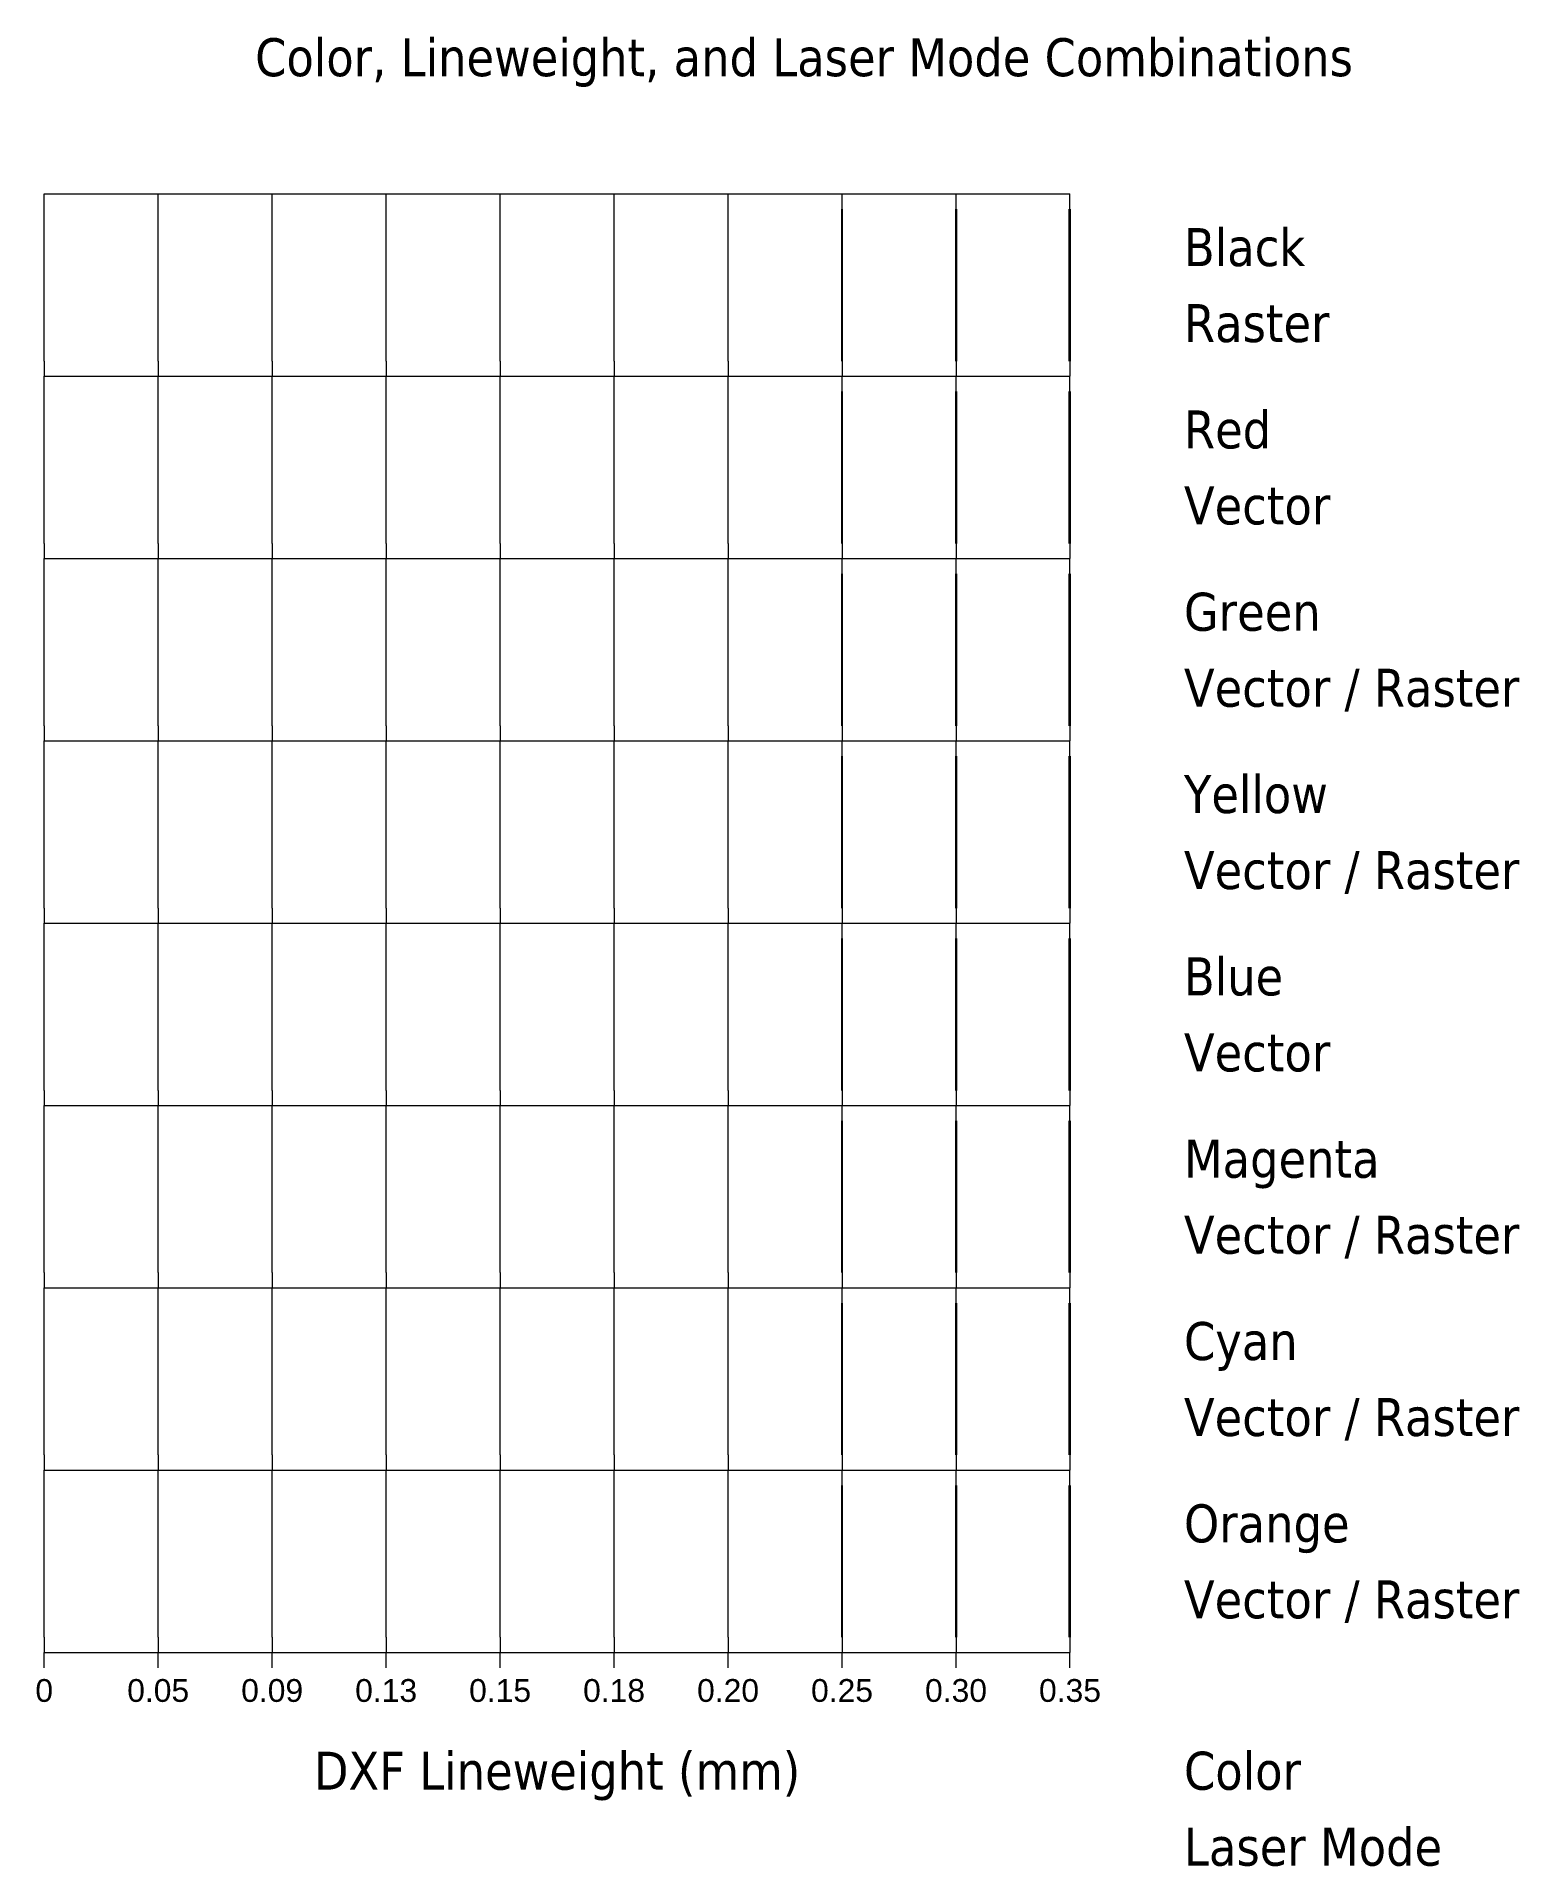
# Model space of a CAD drawing. Header units: millimetres. Extents: x -1 to 194, y -28 to 213.
import ezdxf
from ezdxf.enums import TextEntityAlignment as Align

# ---------------------------------------------------------------- set-up
doc = ezdxf.new("R2010")
doc.units = ezdxf.units.MM
for name, color, linetype, lineweight, true_color in [('1. Engrave (Raster)', 18, 'Continuous', 5, 0x000000), ('2. Mark (Vector)', 5, 'Continuous', 5, 0x0000ff), ('3. Cut (Vector)', 1, 'Continuous', 5, 0xff0000), ('4. NP Layout & Text', 3, 'Continuous', 13, 0x00ff00)]:
    doc.layers.add(name, color=color, linetype=linetype, lineweight=lineweight, true_color=true_color)
doc.styles.add('textstyle25', font='')
doc.styles.add('textstyle26', font='')
doc.styles.add('textstyle27', font='')
doc.styles.add('textstyle28', font='')
doc.styles.add('textstyle29', font='')
doc.styles.add('textstyle30', font='')
doc.styles.add('textstyle31', font='')
doc.styles.add('textstyle32', font='')
doc.styles.add('textstyle33', font='')
doc.styles.add('textstyle34', font='')
doc.styles.add('textstyle35', font='')
doc.styles.add('textstyle36', font='')
doc.styles.add('textstyle37', font='')
doc.styles.add('textstyle38', font='')
doc.styles.add('textstyle39', font='')
doc.styles.add('textstyle40', font='')
doc.styles.add('textstyle41', font='')
doc.styles.add('textstyle42', font='')
doc.styles.add('textstyle43', font='')
doc.styles.add('textstyle44', font='')
doc.styles.add('textstyle45', font='')
doc.styles.add('textstyle46', font='')
doc.styles.add('textstyle47', font='')
doc.styles.add('textstyle48', font='')
doc.styles.add('textstyle49', font='')
doc.styles.add('textstyle50', font='')
doc.styles.add('textstyle51', font='')
doc.styles.add('textstyle52', font='')
doc.styles.add('textstyle53', font='')
doc.styles.add('textstyle54', font='')
doc.styles.get('textstyle25').set_extended_font_data('Arial')
doc.styles.get('textstyle26').set_extended_font_data('Arial')
doc.styles.get('textstyle27').set_extended_font_data('Arial')
doc.styles.get('textstyle28').set_extended_font_data('Arial')
doc.styles.get('textstyle29').set_extended_font_data('Arial')
doc.styles.get('textstyle30').set_extended_font_data('Arial')
doc.styles.get('textstyle31').set_extended_font_data('Arial')
doc.styles.get('textstyle32').set_extended_font_data('Arial')
doc.styles.get('textstyle33').set_extended_font_data('Arial')
doc.styles.get('textstyle34').set_extended_font_data('Arial')
doc.styles.get('textstyle35').set_extended_font_data('Tahoma')
doc.styles.get('textstyle36').set_extended_font_data('Tahoma')
doc.styles.get('textstyle37').set_extended_font_data('Tahoma')
doc.styles.get('textstyle38').set_extended_font_data('Tahoma')
doc.styles.get('textstyle39').set_extended_font_data('Tahoma')
doc.styles.get('textstyle40').set_extended_font_data('Tahoma')
doc.styles.get('textstyle41').set_extended_font_data('Tahoma')
doc.styles.get('textstyle42').set_extended_font_data('Tahoma')
doc.styles.get('textstyle43').set_extended_font_data('Tahoma')
doc.styles.get('textstyle44').set_extended_font_data('Tahoma')
doc.styles.get('textstyle45').set_extended_font_data('Tahoma')
doc.styles.get('textstyle46').set_extended_font_data('Tahoma')
doc.styles.get('textstyle47').set_extended_font_data('Tahoma')
doc.styles.get('textstyle48').set_extended_font_data('Tahoma')
doc.styles.get('textstyle49').set_extended_font_data('Tahoma')
doc.styles.get('textstyle50').set_extended_font_data('Tahoma')
doc.styles.get('textstyle51').set_extended_font_data('Tahoma')
doc.styles.get('textstyle52').set_extended_font_data('Tahoma')
doc.styles.get('textstyle53').set_extended_font_data('Tahoma')
doc.styles.get('textstyle54').set_extended_font_data('Tahoma')

msp = doc.modelspace()

# ---------------------------------------------------------------- linework, layer by layer
at = {"layer": '1. Engrave (Raster)', "lineweight": 0}
msp.add_line((0, 170), (0, 190), dxfattribs=at)
at = {"layer": '1. Engrave (Raster)', "lineweight": 5}
msp.add_line((15, 170), (15, 190), dxfattribs=at)
at = {"layer": '1. Engrave (Raster)', "lineweight": 9}
msp.add_line((30, 170), (30, 190), dxfattribs=at)
at = {"layer": '1. Engrave (Raster)', "lineweight": 13}
msp.add_line((45, 170), (45, 190), dxfattribs=at)
at = {"layer": '1. Engrave (Raster)', "lineweight": 15}
msp.add_line((60, 170), (60, 190), dxfattribs=at)
at = {"layer": '1. Engrave (Raster)', "lineweight": 18}
msp.add_line((75, 170), (75, 190), dxfattribs=at)
at = {"layer": '1. Engrave (Raster)', "lineweight": 20}
msp.add_line((90, 170), (90, 190), dxfattribs=at)
at = {"layer": '1. Engrave (Raster)', "lineweight": 25}
msp.add_line((105, 170), (105, 190), dxfattribs=at)
at = {"layer": '1. Engrave (Raster)', "lineweight": 30}
msp.add_line((120, 170), (120, 190), dxfattribs=at)
at = {"layer": '1. Engrave (Raster)', "lineweight": 35}
msp.add_line((135, 170), (135, 190), dxfattribs=at)
at = {"layer": '1. Engrave (Raster)', "color": 30, "lineweight": 0, "true_color": 0xff7f00}
msp.add_line((0, 2), (0, 22), dxfattribs=at)
at = {"layer": '1. Engrave (Raster)', "color": 30, "lineweight": 5, "true_color": 0xff7f00}
msp.add_line((15, 2), (15, 22), dxfattribs=at)
at = {"layer": '1. Engrave (Raster)', "color": 30, "lineweight": 9, "true_color": 0xff7f00}
msp.add_line((30, 2), (30, 22), dxfattribs=at)
at = {"layer": '1. Engrave (Raster)', "color": 30, "lineweight": 13, "true_color": 0xff7f00}
msp.add_line((45, 2), (45, 22), dxfattribs=at)
at = {"layer": '1. Engrave (Raster)', "color": 30, "lineweight": 15, "true_color": 0xff7f00}
msp.add_line((60, 2), (60, 22), dxfattribs=at)
at = {"layer": '1. Engrave (Raster)', "color": 30, "lineweight": 18, "true_color": 0xff7f00}
msp.add_line((75, 2), (75, 22), dxfattribs=at)
at = {"layer": '1. Engrave (Raster)', "color": 30, "lineweight": 20, "true_color": 0xff7f00}
msp.add_line((90, 2), (90, 22), dxfattribs=at)
at = {"layer": '1. Engrave (Raster)', "color": 30, "lineweight": 25, "true_color": 0xff7f00}
msp.add_line((105, 2), (105, 22), dxfattribs=at)
at = {"layer": '1. Engrave (Raster)', "color": 30, "lineweight": 30, "true_color": 0xff7f00}
msp.add_line((120, 2), (120, 22), dxfattribs=at)
at = {"layer": '1. Engrave (Raster)', "color": 30, "lineweight": 35, "true_color": 0xff7f00}
msp.add_line((135, 2), (135, 22), dxfattribs=at)
at = {"layer": '2. Mark (Vector)', "lineweight": 5}
for p, q in [((0, 192), (135, 192)), ((0, 168), (135, 168)), ((0, 144), (135, 144)), ((0, 120), (135, 120)), ((0, 96), (135, 96)), ((15, 74), (15, 94)), ((0, 72), (135, 72)), ((0, 48), (135, 48)), ((0, 24), (135, 24)), ((0, 0), (135, 0))]:
    msp.add_line(p, q, dxfattribs=at)
at = {"layer": '2. Mark (Vector)'}
for p, q in [((0, 190), (0, 192)), ((15, 190), (15, 192)), ((30, 190), (30, 192)), ((45, 190), (45, 192)), ((60, 190), (60, 192)), ((75, 190), (75, 192)), ((90, 190), (90, 192)), ((105, 190), (105, 192)), ((120, 190), (120, 192)), ((135, 190), (135, 192)), ((0, 170), (0, 168)), ((15, 170), (15, 168)), ((30, 170), (30, 168)), ((45, 170), (45, 168)), ((60, 170), (60, 168)), ((75, 170), (75, 168)), ((90, 170), (90, 168)), ((105, 170), (105, 168)), ((120, 170), (120, 168)), ((135, 170), (135, 168)), ((0, 166), (0, 168)), ((15, 166), (15, 168)), ((30, 166), (30, 168)), ((45, 166), (45, 168)), ((60, 166), (60, 168)), ((75, 166), (75, 168)), ((90, 166), (90, 168)), ((105, 166), (105, 168)), ((120, 166), (120, 168)), ((135, 166), (135, 168)), ((0, 146), (0, 144)), ((15, 146), (15, 144)), ((30, 146), (30, 144)), ((45, 146), (45, 144)), ((60, 146), (60, 144)), ((75, 146), (75, 144)), ((90, 146), (90, 144)), ((105, 146), (105, 144)), ((120, 146), (120, 144)), ((135, 146), (135, 144)), ((0, 142), (0, 144)), ((15, 142), (15, 144)), ((30, 142), (30, 144)), ((45, 142), (45, 144)), ((60, 142), (60, 144)), ((75, 142), (75, 144)), ((90, 142), (90, 144)), ((105, 142), (105, 144)), ((120, 142), (120, 144)), ((135, 142), (135, 144)), ((0, 122), (0, 120)), ((15, 122), (15, 120)), ((30, 122), (30, 120)), ((45, 122), (45, 120)), ((60, 122), (60, 120)), ((75, 122), (75, 120)), ((90, 122), (90, 120)), ((105, 122), (105, 120)), ((120, 122), (120, 120)), ((135, 122), (135, 120)), ((0, 118), (0, 120)), ((15, 118), (15, 120)), ((30, 118), (30, 120)), ((45, 118), (45, 120)), ((60, 118), (60, 120)), ((75, 118), (75, 120)), ((90, 118), (90, 120)), ((105, 118), (105, 120)), ((120, 118), (120, 120)), ((135, 118), (135, 120)), ((0, 98), (0, 96)), ((15, 98), (15, 96)), ((30, 98), (30, 96)), ((45, 98), (45, 96)), ((60, 98), (60, 96)), ((75, 98), (75, 96)), ((90, 98), (90, 96)), ((105, 98), (105, 96)), ((120, 98), (120, 96)), ((135, 98), (135, 96)), ((0, 94), (0, 96)), ((15, 94), (15, 96)), ((30, 94), (30, 96)), ((45, 94), (45, 96)), ((60, 94), (60, 96)), ((75, 94), (75, 96)), ((90, 94), (90, 96)), ((105, 94), (105, 96)), ((120, 94), (120, 96)), ((135, 94), (135, 96)), ((0, 74), (0, 72)), ((15, 74), (15, 72)), ((30, 74), (30, 72)), ((45, 74), (45, 72)), ((60, 74), (60, 72)), ((75, 74), (75, 72)), ((90, 74), (90, 72)), ((105, 74), (105, 72)), ((120, 74), (120, 72)), ((135, 74), (135, 72)), ((0, 70), (0, 72)), ((15, 70), (15, 72)), ((30, 70), (30, 72)), ((45, 70), (45, 72)), ((60, 70), (60, 72)), ((75, 70), (75, 72)), ((90, 70), (90, 72)), ((105, 70), (105, 72)), ((120, 70), (120, 72)), ((135, 70), (135, 72)), ((0, 50), (0, 48)), ((15, 50), (15, 48)), ((30, 50), (30, 48)), ((45, 50), (45, 48)), ((60, 50), (60, 48)), ((75, 50), (75, 48)), ((90, 50), (90, 48)), ((105, 50), (105, 48)), ((120, 50), (120, 48)), ((135, 50), (135, 48)), ((0, 46), (0, 48)), ((15, 46), (15, 48)), ((30, 46), (30, 48)), ((45, 46), (45, 48)), ((60, 46), (60, 48)), ((75, 46), (75, 48)), ((90, 46), (90, 48)), ((105, 46), (105, 48)), ((120, 46), (120, 48)), ((135, 46), (135, 48)), ((0, 26), (0, 24)), ((15, 26), (15, 24)), ((30, 26), (30, 24)), ((45, 26), (45, 24)), ((60, 26), (60, 24)), ((75, 26), (75, 24)), ((90, 26), (90, 24)), ((105, 26), (105, 24)), ((120, 26), (120, 24)), ((135, 26), (135, 24)), ((0, 22), (0, 24)), ((15, 22), (15, 24)), ((30, 22), (30, 24)), ((45, 22), (45, 24)), ((60, 22), (60, 24)), ((75, 22), (75, 24)), ((90, 22), (90, 24)), ((105, 22), (105, 24)), ((120, 22), (120, 24)), ((135, 22), (135, 24)), ((0, 2), (0, 0)), ((0, -2), (0, 0)), ((15, 2), (15, 0)), ((15, -2), (15, 0)), ((30, 2), (30, 0)), ((30, -2), (30, 0)), ((45, 2), (45, 0)), ((45, -2), (45, 0)), ((60, 2), (60, 0)), ((60, -2), (60, 0)), ((75, 2), (75, 0)), ((75, -2), (75, 0)), ((90, 2), (90, 0)), ((90, -2), (90, 0)), ((105, 2), (105, 0)), ((105, -2), (105, 0)), ((120, 2), (120, 0)), ((120, -2), (120, 0)), ((135, 2), (135, 0)), ((135, -2), (135, 0))]:
    msp.add_line(p, q, dxfattribs=at)
at = {"layer": '2. Mark (Vector)', "lineweight": 0}
msp.add_line((0, 74), (0, 94), dxfattribs=at)
at = {"layer": '2. Mark (Vector)', "lineweight": 9}
msp.add_line((30, 74), (30, 94), dxfattribs=at)
at = {"layer": '2. Mark (Vector)', "lineweight": 13}
msp.add_line((45, 74), (45, 94), dxfattribs=at)
at = {"layer": '2. Mark (Vector)', "lineweight": 15}
msp.add_line((60, 74), (60, 94), dxfattribs=at)
at = {"layer": '2. Mark (Vector)', "lineweight": 18}
msp.add_line((75, 74), (75, 94), dxfattribs=at)
at = {"layer": '2. Mark (Vector)', "lineweight": 20}
msp.add_line((90, 74), (90, 94), dxfattribs=at)
at = {"layer": '2. Mark (Vector)', "lineweight": 25}
msp.add_line((105, 74), (105, 94), dxfattribs=at)
at = {"layer": '2. Mark (Vector)', "lineweight": 30}
msp.add_line((120, 74), (120, 94), dxfattribs=at)
at = {"layer": '2. Mark (Vector)', "lineweight": 35}
msp.add_line((135, 74), (135, 94), dxfattribs=at)
at = {"layer": '3. Cut (Vector)', "lineweight": 0}
msp.add_line((0, 146), (0, 166), dxfattribs=at)
at = {"layer": '3. Cut (Vector)', "lineweight": 5}
msp.add_line((15, 146), (15, 166), dxfattribs=at)
at = {"layer": '3. Cut (Vector)', "lineweight": 9}
msp.add_line((30, 146), (30, 166), dxfattribs=at)
at = {"layer": '3. Cut (Vector)', "lineweight": 13}
msp.add_line((45, 146), (45, 166), dxfattribs=at)
at = {"layer": '3. Cut (Vector)', "lineweight": 15}
msp.add_line((60, 146), (60, 166), dxfattribs=at)
at = {"layer": '3. Cut (Vector)', "lineweight": 18}
msp.add_line((75, 146), (75, 166), dxfattribs=at)
at = {"layer": '3. Cut (Vector)', "lineweight": 20}
msp.add_line((90, 146), (90, 166), dxfattribs=at)
at = {"layer": '3. Cut (Vector)', "lineweight": 25}
msp.add_line((105, 146), (105, 166), dxfattribs=at)
at = {"layer": '3. Cut (Vector)', "lineweight": 30}
msp.add_line((120, 146), (120, 166), dxfattribs=at)
at = {"layer": '3. Cut (Vector)', "lineweight": 35}
msp.add_line((135, 146), (135, 166), dxfattribs=at)
at = {"layer": '4. NP Layout & Text', "lineweight": 0}
msp.add_line((0, 122), (0, 142), dxfattribs=at)
at = {"layer": '4. NP Layout & Text', "lineweight": 5}
msp.add_line((15, 122), (15, 142), dxfattribs=at)
at = {"layer": '4. NP Layout & Text', "lineweight": 9}
msp.add_line((30, 122), (30, 142), dxfattribs=at)
at = {"layer": '4. NP Layout & Text', "lineweight": 13}
msp.add_line((45, 122), (45, 142), dxfattribs=at)
at = {"layer": '4. NP Layout & Text', "lineweight": 15}
msp.add_line((60, 122), (60, 142), dxfattribs=at)
at = {"layer": '4. NP Layout & Text', "lineweight": 18}
msp.add_line((75, 122), (75, 142), dxfattribs=at)
at = {"layer": '4. NP Layout & Text', "lineweight": 20}
msp.add_line((90, 122), (90, 142), dxfattribs=at)
at = {"layer": '4. NP Layout & Text', "lineweight": 25}
msp.add_line((105, 122), (105, 142), dxfattribs=at)
at = {"layer": '4. NP Layout & Text', "lineweight": 30}
msp.add_line((120, 122), (120, 142), dxfattribs=at)
at = {"layer": '4. NP Layout & Text', "lineweight": 35}
msp.add_line((135, 122), (135, 142), dxfattribs=at)
at = {"layer": '4. NP Layout & Text', "color": 2, "lineweight": 0, "true_color": 0xffff00}
msp.add_line((0, 98), (0, 118), dxfattribs=at)
at = {"layer": '4. NP Layout & Text', "color": 2, "lineweight": 5, "true_color": 0xffff00}
msp.add_line((15, 98), (15, 118), dxfattribs=at)
at = {"layer": '4. NP Layout & Text', "color": 2, "lineweight": 9, "true_color": 0xffff00}
msp.add_line((30, 98), (30, 118), dxfattribs=at)
at = {"layer": '4. NP Layout & Text', "color": 2, "lineweight": 13, "true_color": 0xffff00}
msp.add_line((45, 98), (45, 118), dxfattribs=at)
at = {"layer": '4. NP Layout & Text', "color": 2, "lineweight": 15, "true_color": 0xffff00}
msp.add_line((60, 98), (60, 118), dxfattribs=at)
at = {"layer": '4. NP Layout & Text', "color": 2, "lineweight": 18, "true_color": 0xffff00}
msp.add_line((75, 98), (75, 118), dxfattribs=at)
at = {"layer": '4. NP Layout & Text', "color": 2, "lineweight": 20, "true_color": 0xffff00}
msp.add_line((90, 98), (90, 118), dxfattribs=at)
at = {"layer": '4. NP Layout & Text', "color": 2, "lineweight": 25, "true_color": 0xffff00}
msp.add_line((105, 98), (105, 118), dxfattribs=at)
at = {"layer": '4. NP Layout & Text', "color": 2, "lineweight": 30, "true_color": 0xffff00}
msp.add_line((120, 98), (120, 118), dxfattribs=at)
at = {"layer": '4. NP Layout & Text', "color": 2, "lineweight": 35, "true_color": 0xffff00}
msp.add_line((135, 98), (135, 118), dxfattribs=at)
at = {"layer": '4. NP Layout & Text', "color": 6, "lineweight": 0, "true_color": 0xff00ff}
msp.add_line((0, 50), (0, 70), dxfattribs=at)
at = {"layer": '4. NP Layout & Text', "color": 6, "lineweight": 5, "true_color": 0xff00ff}
msp.add_line((15, 50), (15, 70), dxfattribs=at)
at = {"layer": '4. NP Layout & Text', "color": 6, "lineweight": 9, "true_color": 0xff00ff}
msp.add_line((30, 50), (30, 70), dxfattribs=at)
at = {"layer": '4. NP Layout & Text', "color": 6, "lineweight": 13, "true_color": 0xff00ff}
msp.add_line((45, 50), (45, 70), dxfattribs=at)
at = {"layer": '4. NP Layout & Text', "color": 6, "lineweight": 15, "true_color": 0xff00ff}
msp.add_line((60, 50), (60, 70), dxfattribs=at)
at = {"layer": '4. NP Layout & Text', "color": 6, "lineweight": 18, "true_color": 0xff00ff}
msp.add_line((75, 50), (75, 70), dxfattribs=at)
at = {"layer": '4. NP Layout & Text', "color": 6, "lineweight": 20, "true_color": 0xff00ff}
msp.add_line((90, 50), (90, 70), dxfattribs=at)
at = {"layer": '4. NP Layout & Text', "color": 6, "lineweight": 25, "true_color": 0xff00ff}
msp.add_line((105, 50), (105, 70), dxfattribs=at)
at = {"layer": '4. NP Layout & Text', "color": 6, "lineweight": 30, "true_color": 0xff00ff}
msp.add_line((120, 50), (120, 70), dxfattribs=at)
at = {"layer": '4. NP Layout & Text', "color": 6, "lineweight": 35, "true_color": 0xff00ff}
msp.add_line((135, 50), (135, 70), dxfattribs=at)
at = {"layer": '4. NP Layout & Text', "color": 4, "lineweight": 0, "true_color": 0x00ffff}
msp.add_line((0, 26), (0, 46), dxfattribs=at)
at = {"layer": '4. NP Layout & Text', "color": 4, "lineweight": 5, "true_color": 0x00ffff}
msp.add_line((15, 26), (15, 46), dxfattribs=at)
at = {"layer": '4. NP Layout & Text', "color": 4, "lineweight": 9, "true_color": 0x00ffff}
msp.add_line((30, 26), (30, 46), dxfattribs=at)
at = {"layer": '4. NP Layout & Text', "color": 4, "lineweight": 13, "true_color": 0x00ffff}
msp.add_line((45, 26), (45, 46), dxfattribs=at)
at = {"layer": '4. NP Layout & Text', "color": 4, "lineweight": 15, "true_color": 0x00ffff}
msp.add_line((60, 26), (60, 46), dxfattribs=at)
at = {"layer": '4. NP Layout & Text', "color": 4, "lineweight": 18, "true_color": 0x00ffff}
msp.add_line((75, 26), (75, 46), dxfattribs=at)
at = {"layer": '4. NP Layout & Text', "color": 4, "lineweight": 20, "true_color": 0x00ffff}
msp.add_line((90, 26), (90, 46), dxfattribs=at)
at = {"layer": '4. NP Layout & Text', "color": 4, "lineweight": 25, "true_color": 0x00ffff}
msp.add_line((105, 26), (105, 46), dxfattribs=at)
at = {"layer": '4. NP Layout & Text', "color": 4, "lineweight": 30, "true_color": 0x00ffff}
msp.add_line((120, 26), (120, 46), dxfattribs=at)
at = {"layer": '4. NP Layout & Text', "color": 4, "lineweight": 35, "true_color": 0x00ffff}
msp.add_line((135, 26), (135, 46), dxfattribs=at)

# ---------------------------------------------------------------- texts
at = {"layer": '1. Engrave (Raster)'}
for s, height, style, p in [('Color, Lineweight, and Laser Mode Combinations', 5, 'textstyle39', (100, 210)), ('0', 3, 'textstyle25', (0, -5)), ('0.05', 3, 'textstyle26', (15, -5)), ('0.09', 3, 'textstyle27', (30, -5)), ('0.13', 3, 'textstyle28', (45, -5)), ('0.15', 3, 'textstyle29', (60, -5)), ('0.18', 3, 'textstyle30', (75, -5)), ('0.20', 3, 'textstyle31', (90, -5)), ('0.25', 3, 'textstyle32', (105, -5)), ('0.30', 3, 'textstyle33', (120, -5)), ('0.35', 3, 'textstyle34', (135, -5)), ('DXF Lineweight (mm)', 5, 'textstyle36', (67.5, -15.56))]:
    msp.add_text(s, height=height, dxfattribs=dict(at, style=style)).set_placement(p, align=Align.MIDDLE_CENTER)
for s, style, p in [('Black', 'textstyle53', (150, 185)), ('Raster', 'textstyle54', (150, 175)), ('Red', 'textstyle51', (150, 161)), ('Vector', 'textstyle52', (150, 151)), ('Green', 'textstyle49', (150, 137)), ('Vector / Raster', 'textstyle50', (150, 127)), ('Yellow', 'textstyle47', (150, 113)), ('Vector / Raster', 'textstyle48', (150, 103)), ('Blue', 'textstyle45', (150, 89)), ('Vector', 'textstyle46', (150, 79)), ('Magenta', 'textstyle43', (150, 65)), ('Vector / Raster', 'textstyle44', (150, 55)), ('Cyan', 'textstyle41', (150, 41)), ('Vector / Raster', 'textstyle42', (150, 31)), ('Orange', 'textstyle35', (150, 17)), ('Vector / Raster', 'textstyle40', (150, 7)), ('Color', 'textstyle37', (150, -15.56)), ('Laser Mode', 'textstyle38', (150, -25.56))]:
    msp.add_text(s, height=5, dxfattribs=dict(at, style=style)).set_placement(p, align=Align.MIDDLE_LEFT)

doc.saveas('drawing.dxf')
